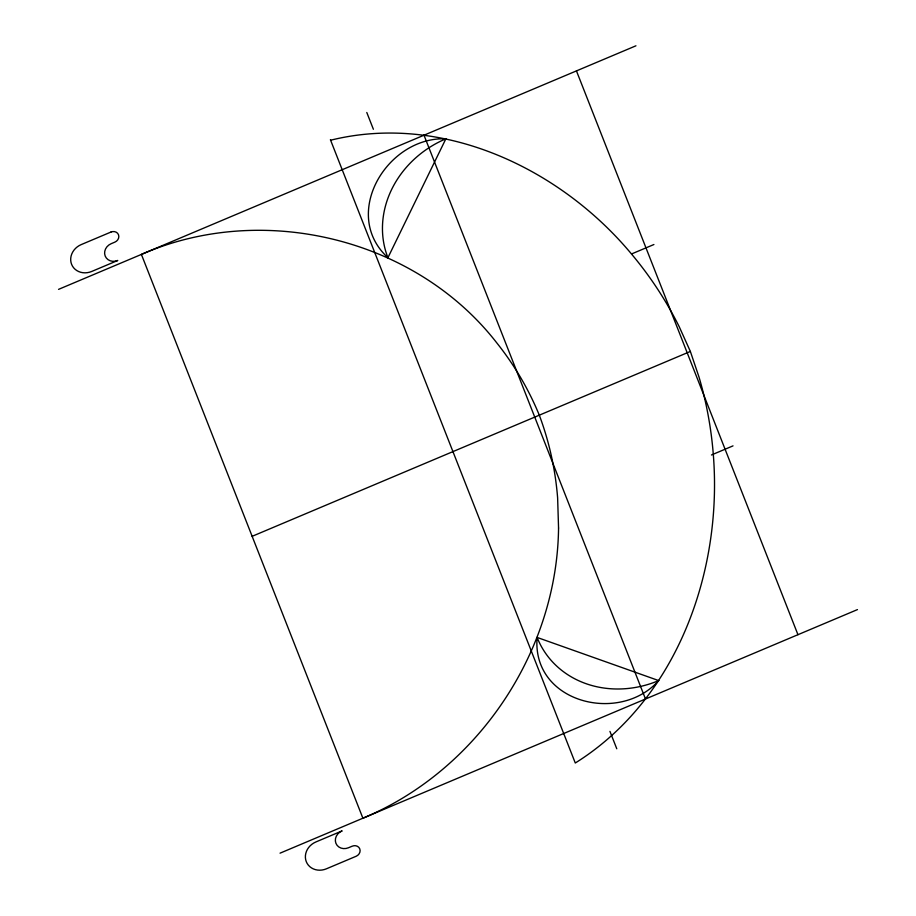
<?xml version="1.0" encoding="UTF-8"?>
<svg xmlns="http://www.w3.org/2000/svg" width="916" height="916" viewBox="0 0 916 916"><rect width="100%" height="100%" fill="white"/><g stroke="black" fill="none" stroke-linecap="round" stroke-linejoin="round"><path stroke-width="1.37" d="M537.12 637.433C531.589 702.687 619.674 724.682 658.707 680.588L537.12 637.433A97.543 86.906 -28.4 0 0 658.707 680.588M387.926 257.705L445.863 138.831C387.491 136.438 340.294 214.046 387.926 257.705A97.543 86.906 -28.4 0 1 445.863 138.831M58.555 289.364L635.944 45.8M632.349 253.618L653.909 244.526M252.14 536.318L690.366 351.458L679.306 326.909A462.591 412.166 -28.4 0 0 631.971 254.568C560.672 168.475 442.646 112.462 330.607 140.217M711.457 454.977L733.018 445.874M280.056 853.162L857.445 609.598M576.45 70.898L797.951 634.696M423.994 135.202L645.494 699M366.789 112.485L373.385 129.27M609.942 731.38L616.777 748.773M330.401 139.69L575.282 763.005C674.955 700.729 720.48 576.885 713.896 463.061A462.591 412.166 -28.4 0 0 699 377.037L690.366 351.458M558.554 528.028C557.1 652.009 477.499 770.608 362.896 818.217L141.396 254.419C262.377 201.371 415.234 238.046 496.678 342.744A374.988 334.122 -28.4 0 1 539.306 415.177A374.988 334.122 -28.4 0 1 557.626 497.88L558.554 528.028M110.939 232.057L81.192 244.606A16.167 14.404 -28.4 0 0 71.585 264.3A16.167 14.404 -28.4 0 0 91.737 271.445L117.763 260.476A10.099 9 -28.4 0 1 105.168 255.999A10.099 9 -28.4 0 1 111.168 243.69L114.889 242.122A6.057 5.404 -28.4 0 0 118.496 234.736A6.057 5.404 -28.4 0 0 110.939 232.057M341.908 830.984L315.871 841.964A16.167 14.404 -28.4 0 0 306.276 861.658A16.167 14.404 -28.4 0 0 326.428 868.803L356.175 856.254A6.057 5.404 -28.4 0 0 359.77 848.869A6.057 5.404 -28.4 0 0 352.213 846.189L348.492 847.758A10.099 9 -28.4 0 1 335.909 843.293A10.099 9 -28.4 0 1 341.908 830.984"/></g></svg>
